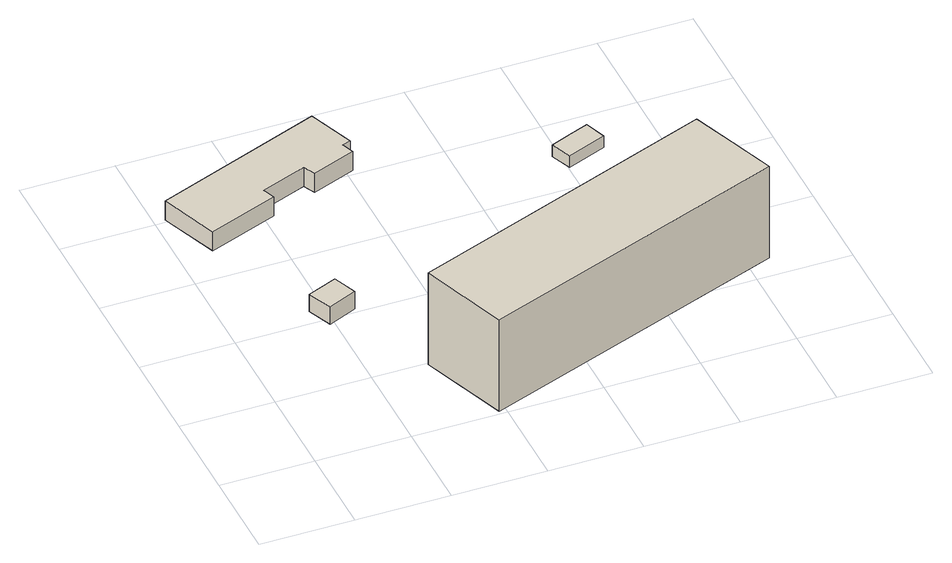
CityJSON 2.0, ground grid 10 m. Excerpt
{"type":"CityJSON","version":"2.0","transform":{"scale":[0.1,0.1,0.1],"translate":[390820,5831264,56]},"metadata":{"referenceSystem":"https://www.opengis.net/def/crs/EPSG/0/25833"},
"CityObjects":{
"building1":{"type":"Building","attributes":{"Gemeindeschluessel":"11000003","BezugspunktDach":"2200","function":"31001_2000","measuredHeight":2.14,"storeysAboveGround":1},"address":[{"country":"Germany","locality":"Berlin","thoroughfareNumber":"17 (1)","thoroughfareName":"Schildower Straße"}],"geometry":[{"type":"Solid","lod":"1","boundaries":[[[[0,1,2,3]],[[4,5,6,7]],[[4,7,3,2]],[[5,4,2,1]],[[6,5,1,0]],[[7,6,0,3]]]]}]},
"building2":{"type":"Building","attributes":{"Gemeindeschluessel":"11000003","BezugspunktDach":"2200","function":"31001_2000","measuredHeight":2.22,"storeysAboveGround":1},"address":[{"country":"Germany","locality":"Berlin","thoroughfareNumber":"17 (3)","thoroughfareName":"Schildower Straße"}],"geometry":[{"type":"Solid","lod":"1","boundaries":[[[[8,9,10,11,12,13,14,15,16,17]],[[18,19,20,21,22,23,24,25,26,27]],[[18,27,17,16]],[[19,18,16,15]],[[20,19,15,14]],[[21,20,14,13]],[[22,21,13,12]],[[23,22,12,11]],[[24,23,11,10]],[[25,24,10,9]],[[26,25,9,8]],[[27,26,8,17]]]]}]},
"building3":{"type":"Building","attributes":{"Gemeindeschluessel":"11000003","BezugspunktDach":"2200","function":"31001_1010","measuredHeight":12.62,"storeysAboveGround":2},"address":[{"country":"Germany","locality":"Berlin","thoroughfareNumber":"17, 19","thoroughfareName":"Schildower Straße"}],"geometry":[{"type":"Solid","lod":"1","boundaries":[[[[28,29,30,31,32]],[[33,34,35,36,37]],[[33,37,32,31]],[[34,33,31,30]],[[35,34,30,29]],[[36,35,29,28]],[[37,36,28,32]]]]}]},
"building4":{"type":"Building","attributes":{"Gemeindeschluessel":"11000003","BezugspunktDach":"2200","function":"31001_2000","measuredHeight":1.99,"storeysAboveGround":1},"address":[{"country":"Germany","locality":"Berlin","thoroughfareNumber":"17 (8)","thoroughfareName":"Schildower Straße"}],"geometry":[{"type":"Solid","lod":"1","boundaries":[[[[38,39,40,41,42]],[[43,44,45,46,47]],[[43,47,42,41]],[[44,43,41,40]],[[45,44,40,39]],[[46,45,39,38]],[[47,46,38,42]]]]}]}
},
"vertices":[
[93,186,27],[124,199,27],[114,225,27],[82,212,27],[114,225,6],[124,199,6],[93,186,6],[82,212,6],
[32,333,31],[107,361,31],[102,374,31],[151,393,31],[157,380,31],[204,398,31],[199,411,31],[208,414,31],[189,464,31],[8,395,31],[189,464,8],[208,414,8],[199,411,8],[204,398,8],[157,380,8],[151,393,8],[102,374,8],[107,361,8],[32,333,8],[8,395,8],
[193,4,112],[524,127,112],[506,175,112],[488,222,112],[158,98,112],[488,222,1],[506,175,1],[524,127,1],[193,4,1],[158,98,1],
[399,325,20],[441,341,20],[433,364,20],[412,356,20],[390,347,20],[412,356,6],[433,364,6],[441,341,6],[399,325,6],[390,347,6]
]}
